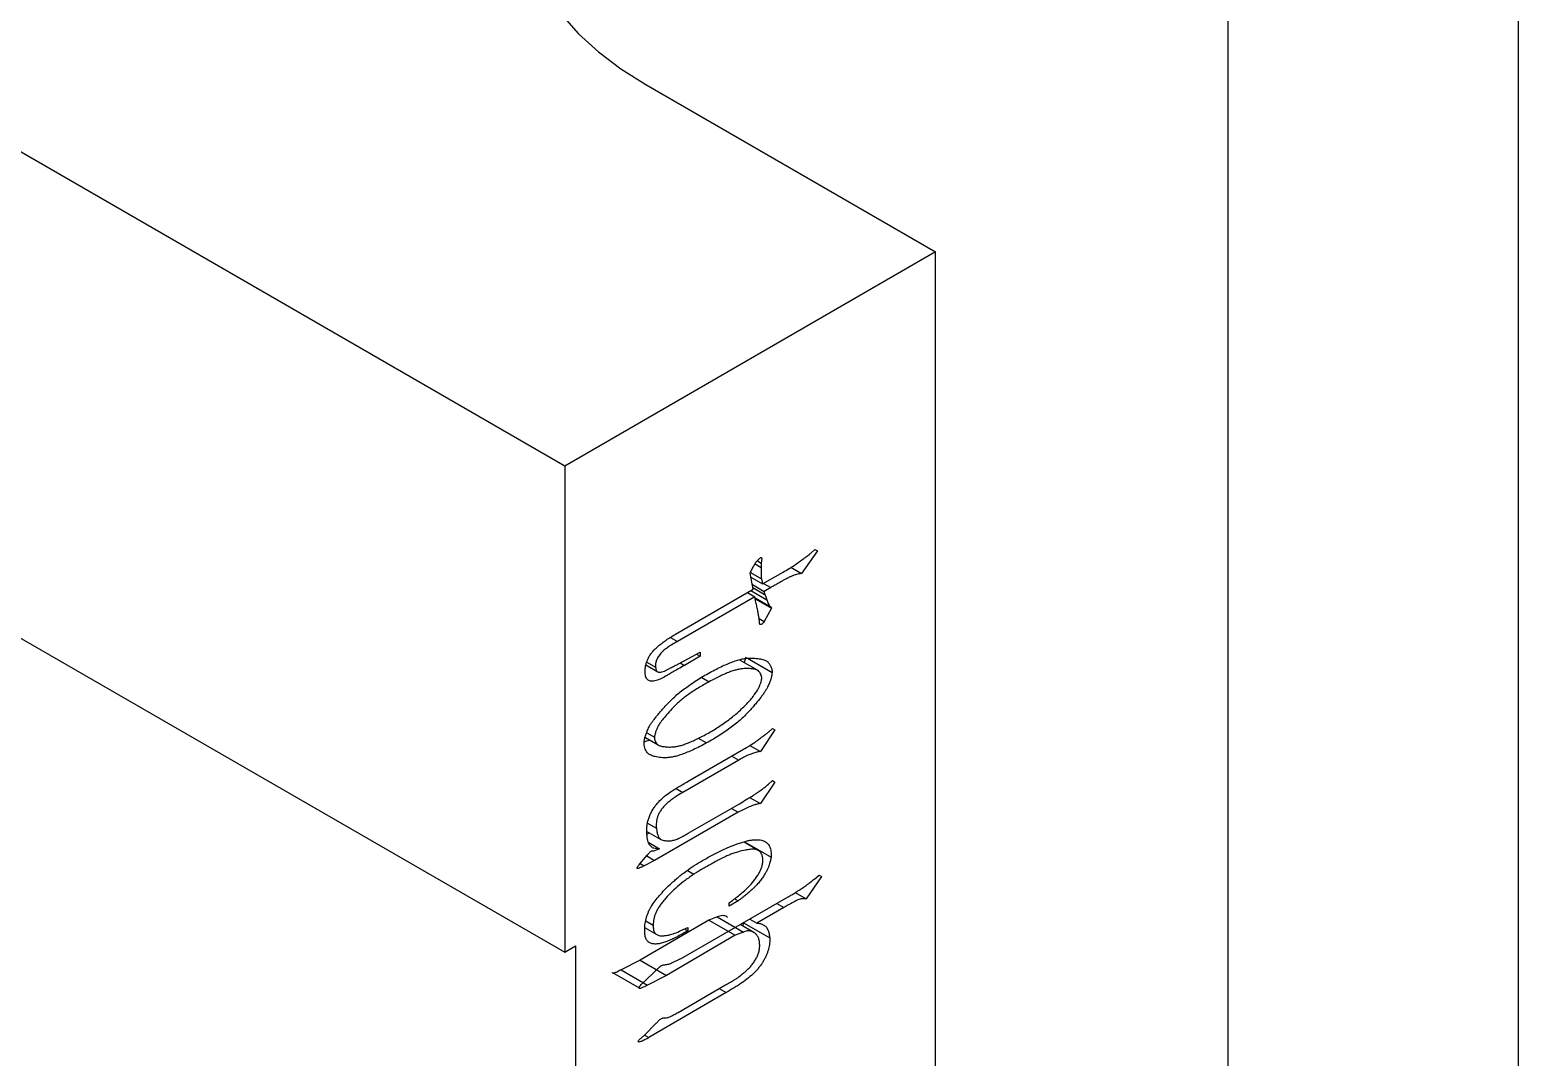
# Model space of a CAD drawing. Header units: millimetres. Extents: x 0 to 210, y 0 to 297.
# Drawn here: x 176.9 to 196.77, y 239.24 to 252.96 of the extents above; entities that cross this region are included whole.
import ezdxf

# ---------------------------------------------------------------- set-up
doc = ezdxf.new("R2010")
doc.units = ezdxf.units.MM

msp = doc.modelspace()

# ---------------------------------------------------------------- linework, layer by layer
at = {"color": 7, "linetype": 'Continuous', "lineweight": 25}
for p, q in [((184.044, 247.129), (140.946, 272.009)), ((140.946, 265.518), (184.044, 240.638)), ((192.903, 237.28), (192.903, 256.713)), ((196.774, 254.478), (196.774, 235.045)), ((185.125, 252.223), (188.996, 249.988)), ((188.996, 249.988), (184.044, 247.129)), ((188.996, 230.554), (188.996, 249.988)), ((184.044, 247.129), (184.044, 240.638)), ((187.326, 245.962), (187.383, 246.015)), ((187.383, 246.015), (187.419, 245.999)), ((186.616, 245.862), (186.668, 245.833)), ((186.675, 245.898), (186.668, 245.833)), ((186.668, 245.833), (186.668, 245.775)), ((187.419, 245.999), (187.205, 245.695)), ((186.561, 245.487), (186.518, 245.701)), ((186.523, 245.71), (186.671, 245.625)), ((186.529, 245.645), (186.685, 245.555)), ((186.671, 245.625), (186.685, 245.555)), ((186.685, 245.555), (186.959, 245.713)), ((187.061, 245.778), (187.205, 245.695)), ((185.525, 244.885), (186.561, 245.487)), ((186.483, 245.442), (186.582, 245.384)), ((186.549, 245.548), (186.707, 245.456)), ((186.557, 245.506), (186.721, 245.411)), ((186.796, 245.508), (186.707, 245.456)), ((186.582, 245.384), (185.55, 244.788)), ((186.593, 245.329), (186.582, 245.384)), ((186.585, 245.37), (186.785, 245.255)), ((186.588, 245.356), (186.806, 245.23)), ((186.806, 245.23), (186.707, 245.054)), ((186.721, 245.411), (186.742, 245.345)), ((186.785, 245.255), (186.806, 245.23)), ((186.646, 245.039), (186.639, 245.097)), ((186.64, 245.092), (186.707, 245.054)), ((185.639, 244.527), (185.852, 244.643)), ((185.852, 244.643), (185.852, 244.589)), ((185.127, 244.474), (185.286, 244.382)), ((185.852, 244.589), (185.643, 244.468)), ((185.804, 244.617), (185.852, 244.589)), ((186.619, 244.402), (186.384, 244.538)), ((186.46, 244.577), (186.44, 244.506)), ((186.483, 244.564), (186.813, 244.373)), ((185.181, 243.469), (185.108, 243.448)), ((185.122, 243.503), (185.294, 243.405)), ((185.139, 243.569), (185.244, 243.508)), ((185.828, 243.496), (185.938, 243.432)), ((186.849, 243.609), (186.657, 243.317)), ((186.764, 243.576), (186.817, 243.627)), ((186.817, 243.627), (186.849, 243.609)), ((185.692, 242.921), (186.433, 243.348)), ((186.514, 243.4), (186.657, 243.317)), ((186.369, 243.204), (185.621, 242.772)), ((186.849, 242.91), (186.657, 242.622)), ((186.764, 242.882), (186.817, 242.929)), ((186.817, 242.929), (186.849, 242.91)), ((186.817, 242.929), (186.849, 242.91)), ((186.513, 242.705), (186.657, 242.622)), ((186.361, 242.506), (185.244, 241.864)), ((185.692, 242.226), (186.376, 242.62)), ((185.141, 242.252), (185.329, 242.143)), ((185.175, 242.232), (185.146, 242.215)), ((185.167, 242.102), (185.311, 242.018)), ((186.629, 241.998), (186.438, 242.108)), ((186.445, 242.11), (186.799, 241.906)), ((185.048, 241.817), (185.151, 241.938)), ((185.244, 241.864), (185.105, 241.792)), ((185.139, 241.924), (185.244, 241.864)), ((185.204, 241.993), (185.236, 241.991)), ((185.236, 241.991), (185.311, 242.018)), ((185.684, 241.727), (185.767, 241.68)), ((187.472, 241.65), (187.266, 241.351)), ((187.383, 241.62), (187.44, 241.669)), ((187.44, 241.669), (187.472, 241.65)), ((187.44, 241.669), (187.472, 241.65)), ((185.631, 240.571), (187.027, 241.377)), ((186.358, 241.326), (186.241, 241.254)), ((186.241, 241.254), (186.241, 241.299)), ((187.12, 241.435), (187.266, 241.351)), ((185.969, 241.068), (185.05, 240.533)), ((186.079, 241.111), (185.969, 241.068)), ((185.969, 241.068), (186.322, 240.864)), ((186.079, 241.111), (186.433, 240.907)), ((186.515, 241.081), (186.607, 241.028)), ((186.97, 241.233), (186.607, 241.028)), ((185.118, 240.964), (185.276, 240.873)), ((186.322, 240.864), (185.404, 240.329)), ((185.596, 240.927), (185.688, 240.969)), ((185.644, 240.949), (185.688, 240.923)), ((185.688, 240.969), (185.688, 240.923)), ((186.433, 240.907), (186.322, 240.864)), ((186.571, 240.901), (186.386, 241.007)), ((186.428, 241.033), (186.424, 240.985)), ((186.429, 241.032), (186.782, 240.829)), ((184.044, 240.638), (184.188, 240.721)), ((184.188, 240.721), (184.188, 227.615)), ((185.05, 240.533), (184.798, 240.404)), ((185.05, 240.533), (185.404, 240.329)), ((184.684, 240.367), (185.037, 240.163)), ((184.798, 240.404), (185.151, 240.2)), ((185.076, 240.218), (185.123, 240.261)), ((185.123, 240.261), (185.247, 240.382)), ((185.404, 240.329), (185.151, 240.2)), ((186.201, 240.099), (185.165, 239.497)), ((185.557, 239.834), (186.184, 240.196)), ((185.123, 239.542), (185.247, 239.672))]:
    msp.add_line(p, q, dxfattribs=at)
at = {"color": 8, "linetype": 'Continuous', "lineweight": 25}
for p, q in [((186.586, 245.822), (186.668, 245.775)), ((186.529, 245.468), (186.742, 245.345)), ((186.7, 245.563), (186.796, 245.508)), ((185.457, 244.842), (185.55, 244.788)), ((185.14, 244.512), (185.258, 244.443)), ((185.586, 244.5), (185.643, 244.468)), ((185.873, 244.307), (185.973, 244.25)), ((186.276, 243.258), (186.369, 243.204)), ((185.531, 242.824), (185.621, 242.772)), ((186.269, 242.559), (186.361, 242.506)), ((185.15, 242.362), (185.269, 242.294)), ((185.053, 241.822), (185.105, 241.792)), ((186.311, 241.353), (186.358, 241.326)), ((186.874, 241.289), (186.97, 241.233)), ((185.129, 241.057), (185.226, 241.001)), ((186.108, 240.152), (186.201, 240.099)), ((185.108, 239.53), (185.165, 239.497))]:
    msp.add_line(p, q, dxfattribs=at)
at = {"color": 7, "linetype": 'Continuous', "lineweight": 25, "flags": 128}
msp.add_lwpolyline([(184.006, 253.155), (184.23, 252.901), (184.493, 252.66), (184.792, 252.433), (185.125, 252.223)], dxfattribs=at)
at = {"color": 7, "linetype": 'Continuous', "lineweight": 25}
for points, knots in [([(186.518, 245.701), (186.527, 245.719), (186.544, 245.753), (186.57, 245.802), (186.596, 245.845), (186.624, 245.877), (186.646, 245.897), (186.663, 245.91), (186.671, 245.906), (186.673, 245.901), (186.675, 245.898)], [0, 0, 0, 0, 0.209883, 0.397231, 0.56667, 0.72524, 0.848781, 0.910444, 0.950578, 1, 1, 1, 1]), ([(186.959, 245.713), (186.986, 245.729), (187.037, 245.759), (187.109, 245.804), (187.175, 245.851), (187.227, 245.888), (187.266, 245.917), (187.29, 245.935), (187.31, 245.949), (187.321, 245.958), (187.326, 245.962)], [0, 0, 0, 0, 0.219092, 0.411201, 0.588137, 0.761278, 0.84085, 0.906051, 0.959505, 1, 1, 1, 1]), ([(186.668, 245.775), (186.668, 245.759), (186.668, 245.73), (186.666, 245.687), (186.665, 245.651), (186.669, 245.633), (186.671, 245.625)], [0, 0, 0, 0, 0.308083, 0.580399, 0.812476, 1, 1, 1, 1]), ([(187.205, 245.695), (187.193, 245.693), (187.172, 245.69), (187.139, 245.681), (187.104, 245.671), (187.075, 245.659), (187.05, 245.648), (187.03, 245.638), (187.005, 245.625), (186.974, 245.609), (186.937, 245.588), (186.895, 245.564), (186.847, 245.538), (186.814, 245.518), (186.796, 245.508)], [0, 0, 0, 0, 0.091812, 0.16719, 0.245634, 0.34757, 0.382158, 0.43069, 0.491923, 0.565813, 0.654947, 0.756811, 0.871406, 1, 1, 1, 1]), ([(186.707, 245.456), (186.707, 245.453), (186.707, 245.447), (186.708, 245.437), (186.715, 245.427), (186.718, 245.417), (186.721, 245.411)], [0, 0, 0, 0, 0.183206, 0.324708, 0.546494, 1, 1, 1, 1]), ([(186.639, 245.097), (186.636, 245.114), (186.631, 245.149), (186.621, 245.205), (186.607, 245.265), (186.598, 245.307), (186.593, 245.329)], [0, 0, 0, 0, 0.2105747, 0.4450559, 0.7094084, 1, 1, 1, 1]), ([(186.742, 245.345), (186.745, 245.336), (186.751, 245.318), (186.761, 245.293), (186.772, 245.271), (186.781, 245.259), (186.785, 245.255)], [0, 0, 0, 0, 0.254452, 0.539803, 0.802165, 1, 1, 1, 1]), ([(186.707, 245.054), (186.702, 245.046), (186.692, 245.033), (186.677, 245.019), (186.665, 245.015), (186.654, 245.012), (186.646, 245.021), (186.646, 245.032), (186.646, 245.039)], [0, 0, 0, 0, 0.229571, 0.403142, 0.535148, 0.661151, 0.79932, 1, 1, 1, 1]), ([(185.119, 244.392), (185.119, 244.408), (185.12, 244.438), (185.128, 244.484), (185.142, 244.528), (185.161, 244.571), (185.186, 244.612), (185.217, 244.651), (185.254, 244.691), (185.297, 244.729), (185.345, 244.768), (185.4, 244.808), (185.461, 244.846), (185.503, 244.872), (185.525, 244.885)], [0, 0, 0, 0, 0.077227, 0.145942, 0.210471, 0.271555, 0.333896, 0.402217, 0.47752, 0.56083, 0.654652, 0.759549, 0.873859, 1, 1, 1, 1]), ([(185.55, 244.788), (185.524, 244.773), (185.479, 244.746), (185.418, 244.708), (185.372, 244.674), (185.333, 244.638), (185.3, 244.595), (185.275, 244.552), (185.262, 244.519), (185.258, 244.494), (185.255, 244.468), (185.257, 244.452), (185.258, 244.443)], [0, 0, 0, 0, 0.199195, 0.358533, 0.478822, 0.56149, 0.67937, 0.783048, 0.831945, 0.881924, 0.93752, 1, 1, 1, 1]), ([(185.643, 244.468), (185.615, 244.452), (185.564, 244.423), (185.494, 244.382), (185.438, 244.35), (185.38, 244.316), (185.317, 244.283), (185.259, 244.264), (185.216, 244.255), (185.189, 244.257), (185.165, 244.264), (185.147, 244.277), (185.133, 244.297), (185.124, 244.324), (185.118, 244.355), (185.119, 244.379), (185.119, 244.392)], [0, 0, 0, 0, 0.130268, 0.239792, 0.329403, 0.398271, 0.513017, 0.624979, 0.677724, 0.725998, 0.770972, 0.814452, 0.857574, 0.90218, 0.94938, 1, 1, 1, 1]), ([(185.258, 244.443), (185.259, 244.435), (185.261, 244.419), (185.268, 244.399), (185.28, 244.385), (185.295, 244.377), (185.316, 244.376), (185.343, 244.381), (185.376, 244.393), (185.415, 244.412), (185.461, 244.436), (185.514, 244.463), (185.574, 244.494), (185.616, 244.516), (185.639, 244.527)], [0, 0, 0, 0, 0.053968, 0.104161, 0.150525, 0.197642, 0.250233, 0.314204, 0.390699, 0.479531, 0.58388, 0.706439, 0.84472, 1, 1, 1, 1]), ([(186.675, 244.293), (186.674, 244.302), (186.673, 244.321), (186.665, 244.345), (186.654, 244.368), (186.637, 244.391), (186.609, 244.41), (186.566, 244.42), (186.509, 244.426), (186.453, 244.427), (186.399, 244.422), (186.352, 244.413), (186.3, 244.398), (186.244, 244.38), (186.183, 244.355), (186.117, 244.324), (186.047, 244.29), (185.998, 244.263), (185.973, 244.25)], [0, 0, 0, 0, 0.028881, 0.060232, 0.094569, 0.132723, 0.180241, 0.242763, 0.322469, 0.419961, 0.474693, 0.534734, 0.598771, 0.668605, 0.742921, 0.823262, 0.908527, 1, 1, 1, 1]), ([(185.981, 244.373), (186.01, 244.389), (186.068, 244.419), (186.151, 244.46), (186.229, 244.494), (186.301, 244.522), (186.368, 244.543), (186.429, 244.557), (186.485, 244.566), (186.535, 244.567), (186.58, 244.564), (186.62, 244.56), (186.656, 244.555), (186.688, 244.548), (186.714, 244.538), (186.737, 244.528), (186.755, 244.515), (186.773, 244.496), (186.788, 244.471), (186.802, 244.439), (186.812, 244.408), (186.813, 244.384), (186.813, 244.373)], [0, 0, 0, 0, 0.088232, 0.171398, 0.24961, 0.322485, 0.390312, 0.453725, 0.512484, 0.567629, 0.618582, 0.665368, 0.707575, 0.745996, 0.779916, 0.81037, 0.837119, 0.860112, 0.901184, 0.937423, 0.970506, 1, 1, 1, 1]), ([(185.105, 243.436), (185.105, 243.448), (185.106, 243.474), (185.118, 243.518), (185.134, 243.566), (185.152, 243.61), (185.172, 243.649), (185.192, 243.683), (185.218, 243.719), (185.247, 243.759), (185.281, 243.802), (185.32, 243.849), (185.364, 243.898), (185.412, 243.952), (185.465, 244.006), (185.524, 244.061), (185.588, 244.115), (185.656, 244.167), (185.73, 244.221), (185.809, 244.273), (185.893, 244.324), (185.951, 244.357), (185.981, 244.373)], [0, 0, 0, 0, 0.030455, 0.063264, 0.099562, 0.140014, 0.162962, 0.189843, 0.220246, 0.255, 0.293665, 0.336411, 0.383726, 0.435661, 0.49126, 0.550877, 0.614156, 0.68237, 0.754283, 0.83152, 0.913212, 1, 1, 1, 1]), ([(185.973, 244.25), (185.948, 244.236), (185.899, 244.209), (185.827, 244.166), (185.761, 244.125), (185.698, 244.082), (185.641, 244.039), (185.588, 243.996), (185.539, 243.953), (185.483, 243.897), (185.424, 243.832), (185.363, 243.762), (185.318, 243.702), (185.287, 243.652), (185.268, 243.608), (185.254, 243.571), (185.246, 243.537), (185.244, 243.518), (185.244, 243.508)], [0, 0, 0, 0, 0.090643, 0.175612, 0.255626, 0.330209, 0.399542, 0.463847, 0.523845, 0.579387, 0.676899, 0.757123, 0.820658, 0.868292, 0.906702, 0.941056, 0.971506, 1, 1, 1, 1]), ([(186.813, 244.373), (186.812, 244.361), (186.809, 244.335), (186.799, 244.293), (186.782, 244.245), (186.764, 244.202), (186.745, 244.163), (186.725, 244.13), (186.701, 244.093), (186.672, 244.054), (186.639, 244.01), (186.6, 243.963), (186.557, 243.913), (186.51, 243.859), (186.457, 243.804), (186.399, 243.749), (186.336, 243.695), (186.267, 243.641), (186.192, 243.588), (186.112, 243.535), (186.027, 243.482), (185.968, 243.449), (185.938, 243.432)], [0, 0, 0, 0, 0.029178, 0.061065, 0.096725, 0.136969, 0.159628, 0.186185, 0.216155, 0.250546, 0.288936, 0.332007, 0.378945, 0.430258, 0.485857, 0.545241, 0.608751, 0.677173, 0.750234, 0.828119, 0.911515, 1, 1, 1, 1]), ([(186.475, 243.956), (186.493, 243.975), (186.525, 244.011), (186.569, 244.065), (186.604, 244.113), (186.629, 244.158), (186.648, 244.197), (186.661, 244.233), (186.671, 244.265), (186.673, 244.284), (186.675, 244.293)], [0, 0, 0, 0, 0.199663, 0.37186, 0.517999, 0.639098, 0.745862, 0.839651, 0.923893, 1, 1, 1, 1]), ([(185.244, 243.508), (185.244, 243.5), (185.243, 243.481), (185.251, 243.459), (185.261, 243.436), (185.278, 243.413), (185.306, 243.396), (185.348, 243.385), (185.405, 243.379), (185.461, 243.377), (185.514, 243.381), (185.561, 243.39), (185.613, 243.404), (185.669, 243.424), (185.731, 243.448), (185.797, 243.478), (185.868, 243.514), (185.943, 243.553), (186.019, 243.597), (186.094, 243.643), (186.165, 243.691), (186.233, 243.741), (186.298, 243.791), (186.36, 243.844), (186.419, 243.899), (186.457, 243.937), (186.475, 243.956)], [0, 0, 0, 0, 0.01625, 0.033891, 0.053649, 0.076404, 0.104588, 0.142418, 0.190313, 0.24879, 0.282058, 0.31802, 0.357238, 0.399492, 0.444898, 0.493935, 0.54627, 0.602404, 0.658878, 0.713451, 0.765843, 0.816172, 0.864504, 0.911038, 0.956312, 1, 1, 1, 1]), ([(185.938, 243.432), (185.907, 243.416), (185.848, 243.384), (185.762, 243.342), (185.682, 243.307), (185.608, 243.279), (185.54, 243.257), (185.478, 243.243), (185.423, 243.235), (185.373, 243.234), (185.329, 243.237), (185.289, 243.242), (185.254, 243.249), (185.224, 243.257), (185.197, 243.266), (185.175, 243.277), (185.157, 243.289), (185.141, 243.308), (185.126, 243.334), (185.113, 243.366), (185.104, 243.399), (185.105, 243.424), (185.105, 243.436)], [0, 0, 0, 0, 0.091273, 0.176469, 0.255699, 0.329706, 0.398594, 0.461723, 0.520265, 0.574564, 0.624714, 0.670555, 0.711883, 0.749193, 0.782882, 0.812744, 0.838575, 0.860686, 0.900533, 0.936634, 0.969242, 1, 1, 1, 1]), ([(186.433, 243.348), (186.457, 243.362), (186.503, 243.39), (186.57, 243.432), (186.63, 243.475), (186.684, 243.515), (186.728, 243.55), (186.753, 243.569), (186.764, 243.576)], [0, 0, 0, 0, 0.216856, 0.41656, 0.601111, 0.767395, 0.903987, 1, 1, 1, 1]), ([(186.657, 243.317), (186.646, 243.316), (186.626, 243.314), (186.595, 243.306), (186.56, 243.297), (186.524, 243.282), (186.487, 243.267), (186.452, 243.25), (186.412, 243.229), (186.384, 243.213), (186.369, 243.204)], [0, 0, 0, 0, 0.119415, 0.218856, 0.329943, 0.490286, 0.591655, 0.708903, 0.845518, 1, 1, 1, 1]), ([(185.141, 242.245), (185.14, 242.264), (185.14, 242.301), (185.147, 242.358), (185.16, 242.412), (185.178, 242.463), (185.202, 242.512), (185.23, 242.559), (185.262, 242.603), (185.309, 242.658), (185.374, 242.719), (185.443, 242.771), (185.505, 242.809), (185.559, 242.843), (185.623, 242.88), (185.668, 242.906), (185.692, 242.921)], [0, 0, 0, 0, 0.069202, 0.131887, 0.188639, 0.24248, 0.294375, 0.346365, 0.399149, 0.453298, 0.56406, 0.676279, 0.739766, 0.814775, 0.901261, 1, 1, 1, 1]), ([(186.376, 242.62), (186.406, 242.639), (186.468, 242.675), (186.543, 242.721), (186.599, 242.758), (186.634, 242.781), (186.662, 242.8), (186.691, 242.821), (186.724, 242.848), (186.75, 242.87), (186.764, 242.882)], [0, 0, 0, 0, 0.236429, 0.470313, 0.577242, 0.667998, 0.73991, 0.794364, 0.891867, 1, 1, 1, 1]), ([(185.621, 242.772), (185.597, 242.758), (185.552, 242.732), (185.489, 242.69), (185.436, 242.649), (185.391, 242.609), (185.354, 242.569), (185.324, 242.529), (185.301, 242.489), (185.284, 242.449), (185.272, 242.409), (185.267, 242.37), (185.264, 242.33), (185.267, 242.306), (185.269, 242.294)], [0, 0, 0, 0, 0.143279, 0.269059, 0.376936, 0.467938, 0.546221, 0.616915, 0.680966, 0.742606, 0.803632, 0.865811, 0.930198, 1, 1, 1, 1]), ([(186.657, 242.622), (186.646, 242.621), (186.628, 242.619), (186.604, 242.613), (186.584, 242.607), (186.564, 242.6), (186.538, 242.59), (186.494, 242.572), (186.435, 242.547), (186.386, 242.519), (186.361, 242.506)], [0, 0, 0, 0, 0.112752, 0.200487, 0.247308, 0.315108, 0.402227, 0.512158, 0.754186, 1, 1, 1, 1]), ([(185.311, 242.018), (185.298, 242.019), (185.272, 242.02), (185.24, 242.024), (185.217, 242.031), (185.202, 242.045), (185.184, 242.061), (185.17, 242.085), (185.156, 242.114), (185.147, 242.151), (185.142, 242.196), (185.141, 242.228), (185.141, 242.245)], [0, 0, 0, 0, 0.131173, 0.251496, 0.313159, 0.383242, 0.462519, 0.552872, 0.651464, 0.758109, 0.874233, 1, 1, 1, 1]), ([(185.269, 242.294), (185.271, 242.274), (185.276, 242.238), (185.289, 242.194), (185.305, 242.16), (185.335, 242.137), (185.379, 242.126), (185.434, 242.122), (185.491, 242.131), (185.538, 242.145), (185.576, 242.162), (185.609, 242.18), (185.649, 242.201), (185.677, 242.217), (185.692, 242.226)], [0, 0, 0, 0, 0.097579, 0.179499, 0.249746, 0.30887, 0.420857, 0.535888, 0.645617, 0.740619, 0.790475, 0.850414, 0.919609, 1, 1, 1, 1]), ([(186.066, 241.959), (186.114, 241.984), (186.209, 242.031), (186.323, 242.077), (186.408, 242.105), (186.465, 242.122), (186.516, 242.133), (186.561, 242.139), (186.601, 242.141), (186.638, 242.141), (186.67, 242.134), (186.699, 242.126), (186.725, 242.114), (186.747, 242.097), (186.765, 242.075), (186.78, 242.049), (186.791, 242.019), (186.799, 241.985), (186.801, 241.947), (186.8, 241.919), (186.799, 241.906)], [0, 0, 0, 0, 0.155216, 0.302022, 0.370435, 0.433069, 0.489657, 0.540957, 0.588033, 0.63182, 0.672861, 0.711007, 0.747643, 0.783159, 0.818894, 0.854624, 0.890389, 0.92615, 0.962829, 1, 1, 1, 1]), ([(185.112, 240.919), (185.112, 240.946), (185.112, 241), (185.126, 241.073), (185.144, 241.131), (185.16, 241.173), (185.178, 241.213), (185.208, 241.263), (185.252, 241.325), (185.312, 241.398), (185.378, 241.471), (185.439, 241.531), (185.491, 241.58), (185.536, 241.618), (185.584, 241.659), (185.656, 241.713), (185.746, 241.78), (185.855, 241.846), (185.961, 241.906), (186.031, 241.942), (186.066, 241.959)], [0, 0, 0, 0, 0.059997, 0.118909, 0.147785, 0.17523, 0.201638, 0.227451, 0.28126, 0.339783, 0.402701, 0.468422, 0.503774, 0.543231, 0.585658, 0.632258, 0.727616, 0.820069, 0.910659, 1, 1, 1, 1]), ([(185.151, 241.938), (185.158, 241.946), (185.169, 241.96), (185.184, 241.978), (185.196, 241.989), (185.202, 241.992), (185.204, 241.993)], [0, 0, 0, 0, 0.382004, 0.674482, 0.872846, 1, 1, 1, 1]), ([(186.689, 241.846), (186.689, 241.857), (186.69, 241.88), (186.686, 241.91), (186.679, 241.937), (186.664, 241.966), (186.639, 241.996), (186.603, 242.01), (186.569, 242.014), (186.537, 242.014), (186.499, 242.009), (186.441, 241.999), (186.362, 241.98), (186.279, 241.952), (186.206, 241.923), (186.144, 241.893), (186.075, 241.858), (186.001, 241.816), (185.929, 241.775), (185.865, 241.738), (185.812, 241.708), (185.781, 241.688), (185.767, 241.68)], [0, 0, 0, 0, 0.027599, 0.053947, 0.079408, 0.104779, 0.154809, 0.205808, 0.234124, 0.267185, 0.305439, 0.348305, 0.440171, 0.535281, 0.586579, 0.644986, 0.710161, 0.782131, 0.852609, 0.912243, 0.96153, 1, 1, 1, 1]), ([(186.241, 241.299), (186.262, 241.314), (186.302, 241.344), (186.364, 241.39), (186.429, 241.445), (186.497, 241.51), (186.566, 241.584), (186.616, 241.654), (186.65, 241.711), (186.669, 241.756), (186.682, 241.801), (186.687, 241.831), (186.689, 241.846)], [0, 0, 0, 0, 0.114905, 0.224525, 0.341641, 0.476462, 0.61537, 0.745891, 0.808894, 0.871069, 0.934225, 1, 1, 1, 1]), ([(186.799, 241.906), (186.796, 241.891), (186.789, 241.859), (186.777, 241.814), (186.763, 241.773), (186.747, 241.736), (186.724, 241.696), (186.699, 241.653), (186.667, 241.607), (186.629, 241.559), (186.583, 241.512), (186.534, 241.464), (186.484, 241.419), (186.438, 241.381), (186.396, 241.35), (186.37, 241.333), (186.358, 241.326)], [0, 0, 0, 0, 0.060317, 0.137189, 0.182315, 0.232069, 0.288945, 0.352379, 0.42245, 0.499859, 0.586101, 0.681827, 0.776797, 0.860907, 0.935427, 1, 1, 1, 1]), ([(185.105, 241.792), (185.097, 241.788), (185.082, 241.78), (185.062, 241.772), (185.046, 241.764), (185.032, 241.758), (185.021, 241.757), (185.009, 241.757), (185.011, 241.769), (185.019, 241.78), (185.031, 241.797), (185.041, 241.809), (185.048, 241.817)], [0, 0, 0, 0, 0.163751, 0.299483, 0.406582, 0.481937, 0.584215, 0.662445, 0.698145, 0.760991, 0.858533, 1, 1, 1, 1]), ([(185.767, 241.68), (185.728, 241.653), (185.655, 241.601), (185.55, 241.516), (185.456, 241.428), (185.386, 241.352), (185.336, 241.29), (185.305, 241.247), (185.279, 241.205), (185.259, 241.163), (185.244, 241.123), (185.234, 241.082), (185.227, 241.041), (185.226, 241.015), (185.226, 241.001)], [0, 0, 0, 0, 0.1695038, 0.3240767, 0.4657231, 0.5984728, 0.6597392, 0.7147482, 0.7652903, 0.8118457, 0.8565386, 0.9022175, 0.9499742, 1, 1, 1, 1]), ([(187.027, 241.377), (187.044, 241.387), (187.075, 241.404), (187.119, 241.431), (187.156, 241.454), (187.197, 241.479), (187.242, 241.511), (187.293, 241.549), (187.339, 241.586), (187.369, 241.609), (187.383, 241.62)], [0, 0, 0, 0, 0.139857, 0.262083, 0.366649, 0.45215, 0.603032, 0.747312, 0.881886, 1, 1, 1, 1]), ([(187.266, 241.351), (187.254, 241.351), (187.232, 241.352), (187.201, 241.35), (187.171, 241.344), (187.142, 241.33), (187.112, 241.314), (187.076, 241.294), (187.027, 241.267), (186.99, 241.245), (186.97, 241.233)], [0, 0, 0, 0, 0.134674, 0.242379, 0.33818, 0.444429, 0.520647, 0.63833, 0.799269, 1, 1, 1, 1]), ([(186.216, 241.103), (186.214, 241.105), (186.197, 241.122), (186.152, 241.132), (186.103, 241.118), (186.079, 241.111)], [0, 0, 0, 0, 0.065144, 0.533763, 1, 1, 1, 1]), ([(185.688, 240.923), (185.661, 240.908), (185.61, 240.881), (185.538, 240.841), (185.472, 240.808), (185.409, 240.781), (185.348, 240.761), (185.29, 240.748), (185.237, 240.746), (185.191, 240.754), (185.155, 240.777), (185.13, 240.812), (185.114, 240.859), (185.113, 240.899), (185.112, 240.919)], [0, 0, 0, 0, 0.114347, 0.21254, 0.300629, 0.389302, 0.475501, 0.56075, 0.641682, 0.717659, 0.788632, 0.855962, 0.924999, 1, 1, 1, 1]), ([(185.226, 241.001), (185.226, 240.989), (185.225, 240.965), (185.229, 240.934), (185.237, 240.909), (185.254, 240.886), (185.281, 240.868), (185.312, 240.857), (185.341, 240.856), (185.368, 240.857), (185.398, 240.861), (185.446, 240.87), (185.512, 240.889), (185.568, 240.914), (185.596, 240.927)], [0, 0, 0, 0, 0.064867, 0.121866, 0.17567, 0.224737, 0.319672, 0.413504, 0.464426, 0.522951, 0.589301, 0.663282, 0.826288, 1, 1, 1, 1]), ([(186.646, 240.759), (186.644, 240.776), (186.639, 240.809), (186.622, 240.851), (186.598, 240.883), (186.567, 240.904), (186.533, 240.918), (186.5, 240.924), (186.466, 240.921), (186.444, 240.911), (186.433, 240.907)], [0, 0, 0, 0, 0.141717, 0.278805, 0.412812, 0.549787, 0.681532, 0.799135, 0.902571, 1, 1, 1, 1]), ([(186.607, 241.028), (186.624, 241.026), (186.655, 241.021), (186.696, 241.007), (186.732, 240.982), (186.756, 240.939), (186.775, 240.889), (186.779, 240.848), (186.782, 240.829)], [0, 0, 0, 0, 0.178925, 0.334449, 0.486089, 0.657373, 0.833902, 1, 1, 1, 1]), ([(186.184, 240.196), (186.205, 240.208), (186.242, 240.229), (186.291, 240.26), (186.327, 240.28), (186.353, 240.297), (186.375, 240.313), (186.4, 240.335), (186.431, 240.359), (186.467, 240.39), (186.505, 240.424), (186.54, 240.464), (186.572, 240.507), (186.601, 240.553), (186.625, 240.602), (186.64, 240.654), (186.648, 240.707), (186.647, 240.741), (186.646, 240.759)], [0, 0, 0, 0, 0.103415, 0.184253, 0.243354, 0.280813, 0.312399, 0.355008, 0.40733, 0.469931, 0.536444, 0.599812, 0.662479, 0.725266, 0.788532, 0.852776, 0.922656, 1, 1, 1, 1]), ([(186.782, 240.829), (186.782, 240.805), (186.781, 240.759), (186.77, 240.695), (186.754, 240.642), (186.739, 240.601), (186.719, 240.559), (186.696, 240.517), (186.67, 240.476), (186.641, 240.436), (186.609, 240.399), (186.562, 240.35), (186.494, 240.291), (186.405, 240.225), (186.306, 240.161), (186.237, 240.12), (186.201, 240.099)], [0, 0, 0, 0, 0.078193, 0.156981, 0.196937, 0.237737, 0.28036, 0.324477, 0.369667, 0.414523, 0.461119, 0.509091, 0.613307, 0.731051, 0.860868, 1, 1, 1, 1]), ([(185.247, 240.382), (185.258, 240.393), (185.278, 240.413), (185.305, 240.436), (185.323, 240.453), (185.341, 240.464), (185.36, 240.469), (185.383, 240.471), (185.408, 240.474), (185.432, 240.478), (185.457, 240.488), (185.486, 240.502), (185.522, 240.52), (185.557, 240.535), (185.586, 240.549), (185.605, 240.558), (185.62, 240.565), (185.628, 240.57), (185.631, 240.571)], [0, 0, 0, 0, 0.09009, 0.159536, 0.208861, 0.238316, 0.288947, 0.357993, 0.431263, 0.491746, 0.552877, 0.624079, 0.71394, 0.828263, 0.887355, 0.935672, 0.973217, 1, 1, 1, 1]), ([(184.798, 240.404), (184.781, 240.395), (184.752, 240.378), (184.719, 240.364), (184.697, 240.357), (184.688, 240.357), (184.681, 240.359), (184.683, 240.364), (184.684, 240.367)], [0, 0, 0, 0, 0.391265, 0.704458, 0.82302, 0.908562, 0.956652, 1, 1, 1, 1]), ([(185.151, 240.2), (185.135, 240.191), (185.106, 240.174), (185.072, 240.16), (185.051, 240.153), (185.042, 240.153), (185.035, 240.155), (185.036, 240.16), (185.037, 240.163)], [0, 0, 0, 0, 0.391265, 0.704458, 0.82302, 0.908562, 0.956652, 1, 1, 1, 1]), ([(185.037, 240.163), (185.038, 240.165), (185.039, 240.17), (185.046, 240.182), (185.058, 240.199), (185.069, 240.211), (185.076, 240.218)], [0, 0, 0, 0, 0.10038, 0.257677, 0.545511, 1, 1, 1, 1]), ([(185.247, 239.672), (185.258, 239.683), (185.278, 239.702), (185.304, 239.729), (185.322, 239.744), (185.338, 239.755), (185.353, 239.76), (185.37, 239.76), (185.39, 239.761), (185.412, 239.763), (185.438, 239.771), (185.468, 239.786), (185.509, 239.807), (185.54, 239.824), (185.557, 239.834)], [0, 0, 0, 0, 0.111777, 0.197023, 0.256033, 0.290705, 0.339379, 0.396788, 0.467386, 0.553765, 0.616352, 0.71219, 0.838918, 1, 1, 1, 1]), ([(185.165, 239.497), (185.154, 239.49), (185.134, 239.479), (185.105, 239.463), (185.081, 239.452), (185.057, 239.443), (185.04, 239.438), (185.022, 239.439), (185.027, 239.453), (185.035, 239.464), (185.048, 239.477), (185.069, 239.497), (185.095, 239.519), (185.115, 239.536), (185.123, 239.542)], [0, 0, 0, 0, 0.131011, 0.243369, 0.339377, 0.415263, 0.522442, 0.576862, 0.599256, 0.634665, 0.688726, 0.760424, 0.90415, 1, 1, 1, 1])]:
    msp.add_open_spline(points, degree=3, knots=knots, dxfattribs=at)

doc.saveas('drawing.dxf')
